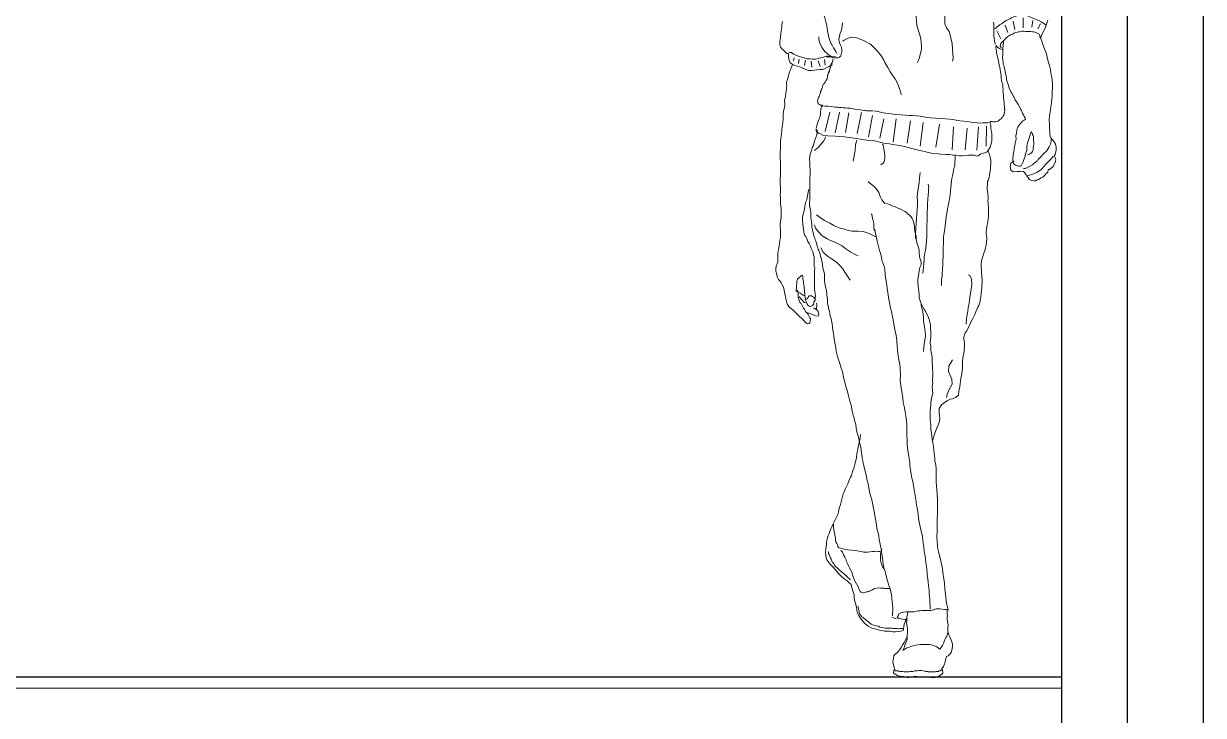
# Model space of a CAD drawing. Header units: centimetres. Extents: x 77721 to 213373, y -51694 to -17847.
# Drawn here: x 110781.8 to 110999.1, y -18860.1 to -18732.7 of the extents above; entities that cross this region are included whole.
import ezdxf

# ---------------------------------------------------------------- set-up
doc = ezdxf.new("R2010")
doc.units = ezdxf.units.CM
doc.header["$LTSCALE"] = 5
doc.header["$MEASUREMENT"] = 0
doc.layers.add('A-FURN', color=25, linetype='Continuous', lineweight=15, true_color=0xa46651)
doc.layers.add('KOTI', color=4, linetype='Continuous')

# ---------------------------------------------------------------- blocks, each defined once
blk = doc.blocks.new('PEOPLE11')
at = {"linetype": 'Continuous'}
for points in [[(0.1298, 0.6916), (0.1285, 0.6874), (0.1275, 0.6844), (0.126, 0.6812), (0.1236, 0.6767), (0.1231, 0.6751), (0.1217, 0.6722)], [(-0.1002, 0.6367), (-0.0995, 0.6402), (-0.0983, 0.6434), (-0.0976, 0.6467), (-0.098, 0.6448), (-0.1006, 0.6426), (-0.1018, 0.6423), (-0.1045, 0.6408), (-0.1069, 0.6399), (-0.1097, 0.6396), (-0.113, 0.6394), (-0.1163, 0.639), (-0.1188, 0.6387), (-0.1218, 0.6387), (-0.1247, 0.6399), (-0.1287, 0.6414), (-0.1314, 0.6424), (-0.1339, 0.6432), (-0.1362, 0.6439), (-0.139, 0.6452), (-0.1411, 0.6467), (-0.142, 0.6486), (-0.1425, 0.6507), (-0.143, 0.6543), (-0.143, 0.6562), (-0.1446, 0.6566), (-0.1468, 0.6586), (-0.1486, 0.6605), (-0.1497, 0.6611), (-0.1514, 0.6631), (-0.1519, 0.6659), (-0.1519, 0.669), (-0.1514, 0.6737), (-0.1509, 0.6779), (-0.1504, 0.682), (-0.15, 0.6842), (-0.1498, 0.6867), (-0.1492, 0.6901)], [(0.0746, 0.6662), (0.0746, 0.6666), (0.0739, 0.6694), (0.0737, 0.6707), (0.0735, 0.6726), (0.0732, 0.6751), (0.0731, 0.6766), (0.0731, 0.6783), (0.073, 0.6813), (0.0732, 0.6838), (0.0731, 0.6871), (0.0728, 0.6895)], [(-0.092, 0.6564), (-0.0932, 0.6588), (-0.0941, 0.6605), (-0.0955, 0.6626), (-0.0971, 0.6652), (-0.098, 0.6669), (-0.0995, 0.6702), (-0.1004, 0.6734), (-0.1013, 0.6768), (-0.1019, 0.6805), (-0.1026, 0.6859), (-0.1038, 0.69), (-0.1047, 0.6939), (-0.1064, 0.6994), (-0.1078, 0.7034), (-0.109, 0.7071), (-0.1097, 0.7105), (-0.1104, 0.7134), (-0.111, 0.7175), (-0.1121, 0.7238), (-0.1131, 0.7276), (-0.1144, 0.7354)], [(-0.008, 0.7149), (-0.0084, 0.7108), (-0.0086, 0.7053), (-0.0086, 0.701), (-0.0085, 0.6947), (-0.0084, 0.6904), (-0.0079, 0.6863), (-0.0066, 0.6816), (-0.0047, 0.6762), (-0.0038, 0.6715), (-0.0031, 0.6648), (-0.0029, 0.6612), (-0.005, 0.6525), (-0.006, 0.6496), (-0.0076, 0.6467)], [(0.025, 0.7167), (0.0242, 0.7125), (0.0232, 0.7076), (0.0223, 0.7026), (0.0217, 0.6941), (0.0215, 0.6878), (0.0232, 0.6834), (0.0263, 0.6796), (0.0276, 0.6745), (0.0292, 0.6672), (0.0298, 0.661), (0.0302, 0.6515), (0.0297, 0.6485)], [(-0.1029, 0.6527), (-0.102, 0.653), (-0.0995, 0.653), (-0.098, 0.6527), (-0.0962, 0.6523), (-0.0946, 0.6521), (-0.0931, 0.652), (-0.0917, 0.652), (-0.0908, 0.652), (-0.0893, 0.6527), (-0.0878, 0.6542), (-0.0876, 0.6554), (-0.0869, 0.6584), (-0.0869, 0.6608), (-0.0872, 0.6633), (-0.0883, 0.6655), (-0.0894, 0.6678), (-0.0897, 0.6697), (-0.0898, 0.6718), (-0.0894, 0.6747), (-0.0888, 0.6765), (-0.0884, 0.6781), (-0.0876, 0.6803), (-0.0869, 0.6824), (-0.0863, 0.6856), (-0.086, 0.6888)], [(0.1229, 0.6899), (0.1204, 0.6913), (0.1178, 0.6922), (0.116, 0.693), (0.1136, 0.694), (0.1107, 0.695), (0.1087, 0.6961), (0.106, 0.6965), (0.1039, 0.6964), (0.1012, 0.6964), (0.0975, 0.6962), (0.0949, 0.6955), (0.0918, 0.6939), (0.0899, 0.6931), (0.0886, 0.6923), (0.0861, 0.6911), (0.0838, 0.6894), (0.0812, 0.6878), (0.079, 0.6866), (0.0756, 0.6835), (0.0743, 0.6826)], [(0.0849, 0.6864), (0.0878, 0.6786)], [(0.0933, 0.6906), (0.0952, 0.6818)], [(0.1041, 0.6939), (0.1041, 0.6835)], [(0.1142, 0.6913), (0.1132, 0.6842)], [(0.1221, 0.6876), (0.1195, 0.6825)], [(0.1278, 0.6866), (0.1229, 0.6899)], [(-0.0933, 0.6534), (-0.0984, 0.6538), (-0.1017, 0.6559), (-0.1048, 0.6587), (-0.1075, 0.6626), (-0.1092, 0.6656), (-0.1106, 0.67), (-0.1109, 0.6725), (-0.1109, 0.6742)], [(-0.0242, 0.6132), (-0.0247, 0.6152), (-0.0252, 0.6167), (-0.0258, 0.6186), (-0.0264, 0.6205), (-0.0272, 0.6227), (-0.0286, 0.6262), (-0.0307, 0.6298), (-0.0337, 0.6341), (-0.0359, 0.6374), (-0.0384, 0.6419), (-0.0414, 0.6472), (-0.0426, 0.6495), (-0.0451, 0.6537), (-0.0495, 0.6593), (-0.0568, 0.6664), (-0.0632, 0.67), (-0.0711, 0.6729), (-0.0767, 0.6736), (-0.0802, 0.6728), (-0.0842, 0.6707), (-0.0858, 0.6696)], [(0.0762, 0.6804), (0.0804, 0.6719)], [(0.1216, 0.6735), (0.1217, 0.6744), (0.1216, 0.6749), (0.1214, 0.6757), (0.121, 0.676), (0.1203, 0.6772), (0.1192, 0.6778), (0.1181, 0.6782), (0.1167, 0.6789), (0.115, 0.6793), (0.1137, 0.6794), (0.1119, 0.6796), (0.1102, 0.6796), (0.1083, 0.6797), (0.1066, 0.6798), (0.1051, 0.6799), (0.1026, 0.6799), (0.1003, 0.6794), (0.0992, 0.6792), (0.098, 0.6791), (0.096, 0.6786), (0.0945, 0.6779), (0.0927, 0.677), (0.0908, 0.6762), (0.089, 0.6751), (0.0877, 0.6743), (0.0858, 0.6726), (0.0847, 0.6713), (0.0829, 0.6697), (0.0816, 0.6682), (0.0806, 0.667), (0.08, 0.6659), (0.0798, 0.6642), (0.0805, 0.6632), (0.0813, 0.6629)], [(0.0944, 0.5432), (0.0935, 0.5427), (0.0922, 0.5418), (0.0911, 0.5411), (0.0903, 0.5378), (0.091, 0.5338), (0.0933, 0.532), (0.0976, 0.5324), (0.1008, 0.5325), (0.1035, 0.5327), (0.1046, 0.5323), (0.1055, 0.5313), (0.1062, 0.5303), (0.1072, 0.529), (0.108, 0.5277), (0.1089, 0.5264), (0.1102, 0.5245), (0.1112, 0.5237), (0.113, 0.5229), (0.1155, 0.5227), (0.1168, 0.5228), (0.1188, 0.5237), (0.1201, 0.5242), (0.1228, 0.5258), (0.1248, 0.5266), (0.1268, 0.5286), (0.1279, 0.5299), (0.1299, 0.5319), (0.1302, 0.5345), (0.1318, 0.5346), (0.133, 0.5357), (0.1354, 0.5378), (0.1364, 0.5394), (0.138, 0.5426), (0.1381, 0.5435), (0.1382, 0.5446), (0.1379, 0.5461), (0.1374, 0.5474), (0.1368, 0.5484), (0.1371, 0.5492), (0.1377, 0.5505), (0.1388, 0.555), (0.1388, 0.5582), (0.1379, 0.5614), (0.136, 0.5647), (0.1337, 0.5669), (0.1323, 0.5694), (0.132, 0.5716), (0.132, 0.5749), (0.1317, 0.5784), (0.1317, 0.5823), (0.1314, 0.5866), (0.1317, 0.5913), (0.1326, 0.5969), (0.1331, 0.6004), (0.1337, 0.6046), (0.1343, 0.6091), (0.1344, 0.6115), (0.1345, 0.6166), (0.1348, 0.6204), (0.1348, 0.6247), (0.1345, 0.6287), (0.1337, 0.6332), (0.1332, 0.636), (0.1327, 0.6399), (0.1317, 0.644), (0.1304, 0.6481), (0.1293, 0.6527), (0.1285, 0.6561), (0.1263, 0.6613), (0.1248, 0.6661), (0.1237, 0.6694), (0.1229, 0.6712), (0.1221, 0.674)], [(0.0824, 0.6607), (0.0819, 0.6609), (0.0808, 0.6612), (0.0789, 0.6617), (0.0767, 0.6637), (0.0756, 0.6649), (0.0754, 0.6637), (0.0754, 0.6618), (0.0755, 0.6612), (0.0759, 0.6591), (0.0761, 0.6577), (0.0764, 0.6559), (0.0766, 0.6543), (0.077, 0.6531), (0.0775, 0.6512), (0.078, 0.6491), (0.0782, 0.6482), (0.0784, 0.6466), (0.0788, 0.6443), (0.0793, 0.6421), (0.0798, 0.6395), (0.0802, 0.6373), (0.0805, 0.6354), (0.0808, 0.6338), (0.0809, 0.6311), (0.0813, 0.6281), (0.0817, 0.6265), (0.0822, 0.6251), (0.0826, 0.6234), (0.0827, 0.621), (0.0828, 0.619), (0.0829, 0.6182), (0.0827, 0.6176), (0.0831, 0.6147), (0.0833, 0.6132), (0.0833, 0.6115), (0.0834, 0.6098), (0.0834, 0.6093), (0.0835, 0.6085), (0.0837, 0.607), (0.0839, 0.6053), (0.084, 0.6027), (0.084, 0.6021), (0.084, 0.6019), (0.0842, 0.6011), (0.0843, 0.6006), (0.0844, 0.5999), (0.0844, 0.5995), (0.0845, 0.5988), (0.0845, 0.5982), (0.0847, 0.5976), (0.0847, 0.5966), (0.0847, 0.5962), (0.0845, 0.5955), (0.0842, 0.5946), (0.0835, 0.592), (0.0835, 0.5918), (0.083, 0.5909), (0.0826, 0.5902), (0.0822, 0.5892), (0.0819, 0.5891), (0.0812, 0.5884), (0.0808, 0.588), (0.0803, 0.5876), (0.0789, 0.5864), (0.0777, 0.5855), (0.0764, 0.5849), (0.075, 0.5848), (0.0734, 0.5847), (0.0721, 0.5847), (0.0713, 0.5849), (0.0701, 0.585), (0.0692, 0.585)], [(0.0834, 0.6698), (0.0833, 0.6674), (0.0831, 0.6661), (0.0829, 0.6643), (0.0827, 0.663), (0.0827, 0.6611), (0.0827, 0.6586), (0.0825, 0.6566), (0.0825, 0.6548), (0.0824, 0.6528), (0.0825, 0.6494), (0.0828, 0.6476), (0.0831, 0.6454), (0.0835, 0.644), (0.084, 0.6422), (0.0848, 0.6396), (0.085, 0.6377), (0.0852, 0.637), (0.0861, 0.6331), (0.0863, 0.6317), (0.0865, 0.6289), (0.0871, 0.6266), (0.0874, 0.6261), (0.0881, 0.6239), (0.0886, 0.6225), (0.0896, 0.6194), (0.0899, 0.6188), (0.091, 0.6162), (0.0919, 0.6148), (0.0927, 0.6135), (0.0931, 0.6131), (0.0939, 0.6114), (0.0944, 0.6103), (0.0952, 0.609), (0.0957, 0.6079), (0.0971, 0.6058), (0.0977, 0.6047), (0.0984, 0.6036), (0.0992, 0.6025), (0.1003, 0.6006), (0.1005, 0.6002), (0.1013, 0.5984), (0.1017, 0.5977), (0.1022, 0.5968), (0.1027, 0.5956), (0.1029, 0.595), (0.1038, 0.593), (0.1044, 0.5921), (0.1052, 0.5904), (0.1056, 0.5894), (0.106, 0.5888), (0.1062, 0.5881), (0.1064, 0.5874), (0.1064, 0.587), (0.1055, 0.5867), (0.1051, 0.5865), (0.1037, 0.5856), (0.1018, 0.5835), (0.1008, 0.5826), (0.0995, 0.5807), (0.0985, 0.5791), (0.0978, 0.5777), (0.0973, 0.5758), (0.0969, 0.5733), (0.0965, 0.5711), (0.0963, 0.5707), (0.0963, 0.5694), (0.0966, 0.5664), (0.0959, 0.5638), (0.0957, 0.5629), (0.0955, 0.5613), (0.0949, 0.5584), (0.0946, 0.5558), (0.0943, 0.5535), (0.0939, 0.5518), (0.0934, 0.5493), (0.0931, 0.5468), (0.0931, 0.5436), (0.0932, 0.5429), (0.0939, 0.5409), (0.0948, 0.5398), (0.0958, 0.5391), (0.0968, 0.5388), (0.0979, 0.5383), (0.099, 0.5382), (0.0998, 0.5381), (0.1005, 0.5381), (0.101, 0.5382), (0.1016, 0.5383), (0.1018, 0.5385), (0.1024, 0.5393), (0.1031, 0.5406), (0.1033, 0.5413), (0.1038, 0.5419), (0.1042, 0.5433), (0.1044, 0.5441), (0.1044, 0.5441), (0.1051, 0.5459), (0.1057, 0.5477), (0.1062, 0.5493), (0.1068, 0.5515), (0.1069, 0.552), (0.1077, 0.5546), (0.1077, 0.5565), (0.1078, 0.5584), (0.1083, 0.5604), (0.1085, 0.5624), (0.1089, 0.5638), (0.1095, 0.5653), (0.1104, 0.5676), (0.1111, 0.57), (0.1116, 0.5723), (0.1124, 0.5743), (0.1126, 0.5743), (0.1133, 0.5729), (0.1136, 0.572), (0.1144, 0.5703), (0.1147, 0.5688), (0.1149, 0.5665), (0.1149, 0.5654), (0.1151, 0.5631), (0.1153, 0.5613), (0.1148, 0.5586), (0.1147, 0.5583), (0.1146, 0.5575), (0.1146, 0.5549), (0.1139, 0.5534), (0.113, 0.5523), (0.1116, 0.5513), (0.1106, 0.5507), (0.1086, 0.5499)], [(-0.0965, 0.6524), (-0.0994, 0.6533), (-0.1011, 0.6536), (-0.1028, 0.6536), (-0.105, 0.6531), (-0.1071, 0.6523), (-0.1106, 0.6516), (-0.1126, 0.651), (-0.1147, 0.6507), (-0.1178, 0.6507), (-0.1203, 0.6508), (-0.1232, 0.6511), (-0.1264, 0.6519), (-0.1294, 0.6527), (-0.1324, 0.6538), (-0.1346, 0.6546), (-0.1376, 0.656), (-0.1397, 0.6575), (-0.1415, 0.6577), (-0.1427, 0.6578)], [(-0.1369, 0.652), (-0.1377, 0.649)], [(-0.1316, 0.6506), (-0.1323, 0.6461)], [(-0.1249, 0.6497), (-0.126, 0.6441)], [(-0.119, 0.6485), (-0.1182, 0.6423)], [(-0.1116, 0.6489), (-0.1095, 0.6428)], [(-0.1052, 0.6503), (-0.1044, 0.6443)], [(-0.0958, 0.6508), (-0.0962, 0.65), (-0.0964, 0.6492), (-0.0967, 0.6482), (-0.097, 0.6467), (-0.0973, 0.6458), (-0.0973, 0.6441)], [(-0.1388, 0.645), (-0.1392, 0.6439), (-0.14, 0.6414), (-0.1405, 0.6402), (-0.1412, 0.6387), (-0.1418, 0.637), (-0.1424, 0.6347), (-0.1428, 0.6329), (-0.1433, 0.6316), (-0.1436, 0.6305), (-0.1443, 0.6282), (-0.1449, 0.6266), (-0.145, 0.6257), (-0.1448, 0.6222), (-0.145, 0.6215), (-0.1451, 0.6193), (-0.1452, 0.6178), (-0.1455, 0.6163), (-0.1456, 0.6148), (-0.1462, 0.6106), (-0.1467, 0.6091), (-0.1471, 0.6069), (-0.1469, 0.6044), (-0.1468, 0.6035), (-0.1468, 0.6018), (-0.147, 0.5999), (-0.1479, 0.5973), (-0.1482, 0.5955), (-0.1484, 0.5929), (-0.1485, 0.5913), (-0.1487, 0.588), (-0.1487, 0.5873), (-0.1488, 0.5855), (-0.1489, 0.5841), (-0.1491, 0.5813), (-0.1498, 0.577), (-0.1498, 0.5758), (-0.1503, 0.5719), (-0.1507, 0.5695), (-0.1511, 0.5669), (-0.1511, 0.5668), (-0.1513, 0.5644), (-0.1514, 0.5619), (-0.1515, 0.5593), (-0.1515, 0.5581), (-0.1515, 0.556), (-0.1518, 0.5533), (-0.1518, 0.5501), (-0.1516, 0.5468), (-0.1516, 0.5458), (-0.1514, 0.5431), (-0.1513, 0.5406), (-0.1514, 0.5391), (-0.1513, 0.5354), (-0.1512, 0.5342), (-0.1512, 0.5305), (-0.1514, 0.5273), (-0.1516, 0.5261), (-0.1518, 0.5232), (-0.1518, 0.5214), (-0.1518, 0.5214), (-0.1516, 0.5195), (-0.1514, 0.5163), (-0.1514, 0.5139), (-0.1513, 0.5122), (-0.1514, 0.5103), (-0.1516, 0.5082), (-0.1516, 0.5076), (-0.1515, 0.5053), (-0.1515, 0.5031), (-0.1515, 0.5018), (-0.1514, 0.4998), (-0.1513, 0.4986), (-0.1515, 0.4985), (-0.1505, 0.4931), (-0.1507, 0.491), (-0.1508, 0.4881), (-0.1508, 0.4871), (-0.1508, 0.485), (-0.151, 0.4815), (-0.1513, 0.48), (-0.1518, 0.4768), (-0.1517, 0.4741), (-0.1514, 0.4712), (-0.1513, 0.4673), (-0.1515, 0.4632), (-0.1519, 0.4603), (-0.1523, 0.4567), (-0.153, 0.4521), (-0.1534, 0.45), (-0.154, 0.4473), (-0.154, 0.4445), (-0.1542, 0.4413), (-0.1542, 0.4384), (-0.1543, 0.4371), (-0.1559, 0.433), (-0.1562, 0.4305), (-0.1562, 0.4278), (-0.1553, 0.4243), (-0.155, 0.4219), (-0.1533, 0.4189), (-0.152, 0.4174), (-0.1506, 0.4154), (-0.1495, 0.4133), (-0.1483, 0.4107), (-0.1474, 0.4078), (-0.147, 0.4055), (-0.1464, 0.4024), (-0.1461, 0.4002), (-0.1458, 0.399), (-0.1449, 0.3957), (-0.1446, 0.3943), (-0.1438, 0.3927), (-0.1429, 0.3908), (-0.1416, 0.3895), (-0.1402, 0.3885), (-0.1381, 0.3868), (-0.1368, 0.3857), (-0.1354, 0.3843), (-0.1345, 0.3831), (-0.1334, 0.3822), (-0.1323, 0.3812), (-0.1309, 0.3798), (-0.1292, 0.3782), (-0.1279, 0.3768), (-0.1269, 0.3757), (-0.1255, 0.3742), (-0.1241, 0.3731), (-0.1228, 0.3722), (-0.1212, 0.3727), (-0.1205, 0.3735), (-0.1199, 0.3776), (-0.1204, 0.3788), (-0.1212, 0.3801), (-0.1221, 0.382), (-0.1232, 0.3838), (-0.124, 0.3843), (-0.1211, 0.3834), (-0.1194, 0.3828), (-0.1179, 0.3822), (-0.116, 0.3816), (-0.114, 0.3806), (-0.1116, 0.3804), (-0.1111, 0.3823), (-0.1117, 0.3852), (-0.1123, 0.3862), (-0.1139, 0.3873), (-0.115, 0.3883), (-0.1166, 0.3889), (-0.1156, 0.3889), (-0.1143, 0.3882), (-0.1135, 0.3881), (-0.113, 0.3919), (-0.1136, 0.3939)], [(-0.1007, 0.6371), (-0.1015, 0.6339), (-0.1018, 0.6336), (-0.102, 0.6326), (-0.102, 0.6321), (-0.102, 0.6314), (-0.1021, 0.6308), (-0.1024, 0.6301), (-0.1025, 0.6297), (-0.1029, 0.6288), (-0.1036, 0.6278), (-0.104, 0.6271), (-0.1044, 0.6264), (-0.1049, 0.6258), (-0.1053, 0.6251), (-0.1056, 0.6247), (-0.1059, 0.6244), (-0.1063, 0.6239), (-0.1067, 0.6234), (-0.1069, 0.6228), (-0.1072, 0.6221), (-0.1073, 0.6213), (-0.1075, 0.6206), (-0.108, 0.6195), (-0.1084, 0.6184), (-0.1087, 0.6173), (-0.1091, 0.6162), (-0.1094, 0.6152), (-0.1099, 0.6136), (-0.1102, 0.6126), (-0.1107, 0.6115), (-0.1117, 0.6096), (-0.1121, 0.6083), (-0.1123, 0.6065), (-0.1122, 0.6053), (-0.112, 0.6045), (-0.1117, 0.6038), (-0.1115, 0.6037), (-0.1104, 0.6028), (-0.1092, 0.6023), (-0.1087, 0.6023), (-0.1076, 0.6022), (-0.1072, 0.6023), (-0.1076, 0.6013), (-0.1081, 0.6005), (-0.1086, 0.5991), (-0.1089, 0.5979), (-0.109, 0.597), (-0.1092, 0.5958), (-0.1093, 0.5947), (-0.1093, 0.5932), (-0.1094, 0.5923), (-0.1097, 0.5906), (-0.1098, 0.5899), (-0.1103, 0.5886), (-0.1109, 0.587), (-0.1116, 0.5854), (-0.1119, 0.5845), (-0.1126, 0.5823), (-0.1129, 0.5814), (-0.1132, 0.5805), (-0.1135, 0.5793), (-0.1138, 0.5781)], [(-0.1, 0.6383), (-0.1007, 0.6371)], [(-0.0541, 0.5964), (-0.0547, 0.5963), (-0.0554, 0.5964), (-0.0565, 0.5963), (-0.0579, 0.5963), (-0.0594, 0.5963), (-0.0609, 0.5964), (-0.0626, 0.5965), (-0.0638, 0.5967), (-0.0655, 0.5971), (-0.0675, 0.5974), (-0.0699, 0.5978), (-0.073, 0.5982), (-0.0746, 0.5985), (-0.0781, 0.599), (-0.0792, 0.5991), (-0.0808, 0.5992), (-0.083, 0.5993), (-0.0854, 0.5996), (-0.0871, 0.5997), (-0.0899, 0.5998), (-0.0915, 0.6), (-0.0938, 0.6003), (-0.0958, 0.6006), (-0.0974, 0.6008), (-0.1014, 0.6011), (-0.1043, 0.6013), (-0.107, 0.6017), (-0.1078, 0.6018)], [(0.0681, 0.5843), (0.0664, 0.5838), (0.0648, 0.5836), (0.0631, 0.5836), (0.0614, 0.5837), (0.0587, 0.5833), (0.0555, 0.5835), (0.0531, 0.584), (0.0493, 0.5844), (0.0451, 0.585), (0.0416, 0.5854), (0.0374, 0.5857), (0.0319, 0.5868), (0.0269, 0.5876), (0.0221, 0.5879), (0.0172, 0.5882), (0.0117, 0.5886), (0.0063, 0.5889), (0.0014, 0.5897), (-0.0045, 0.5905), (-0.0078, 0.5909), (-0.0126, 0.5913), (-0.0161, 0.5914), (-0.0244, 0.5919), (-0.0305, 0.5923), (-0.0354, 0.5931), (-0.0433, 0.5942), (-0.0488, 0.5955), (-0.0533, 0.5964)], [(0.0692, 0.5842), (0.0693, 0.5834), (0.0696, 0.582), (0.0698, 0.5801), (0.0701, 0.5773), (0.0707, 0.5747), (0.071, 0.5724), (0.0711, 0.5709), (0.0711, 0.5673), (0.0709, 0.5646), (0.0702, 0.5617), (0.0691, 0.558), (0.0683, 0.5565), (0.066, 0.5533), (0.0638, 0.5522), (0.0618, 0.5519), (0.0595, 0.5509), (0.0568, 0.549), (0.0548, 0.5487), (0.0525, 0.5496), (0.0501, 0.5498), (0.0479, 0.5496), (0.046, 0.5496), (0.0439, 0.5493), (0.0403, 0.549), (0.0368, 0.5489), (0.0334, 0.5495), (0.03, 0.5497), (0.0267, 0.5502), (0.0227, 0.5503), (0.0174, 0.5507), (0.0146, 0.5511), (0.0071, 0.5518), (0.0029, 0.5527), (-0.0031, 0.5541), (-0.0075, 0.5552), (-0.013, 0.5568), (-0.0208, 0.5589), (-0.0262, 0.5598), (-0.0334, 0.5609), (-0.0367, 0.5616), (-0.0412, 0.5621), (-0.0456, 0.563), (-0.0507, 0.5643), (-0.0549, 0.565), (-0.0606, 0.5655), (-0.067, 0.5665), (-0.0716, 0.5673), (-0.0788, 0.5684), (-0.0839, 0.5688), (-0.0888, 0.5694), (-0.0933, 0.5698), (-0.1017, 0.5699), (-0.106, 0.5703), (-0.1105, 0.5727), (-0.1127, 0.5729), (-0.1128, 0.5729), (-0.113, 0.5734), (-0.1136, 0.5743), (-0.1138, 0.5761), (-0.1138, 0.5774)], [(-0.0994, 0.595), (-0.1042, 0.5745)], [(-0.0894, 0.595), (-0.0937, 0.5732)], [(-0.0794, 0.5942), (-0.083, 0.5735)], [(-0.0661, 0.5945), (-0.0705, 0.5724)], [(-0.0547, 0.5912), (-0.0588, 0.569)], [(-0.0426, 0.5878), (-0.0468, 0.5674)], [(-0.0297, 0.5878), (-0.0329, 0.5633)], [(-0.0145, 0.5859), (-0.0181, 0.5622)], [(-0.0012, 0.5839), (-0.0045, 0.5591)], [(-0.1131, 0.5765), (-0.1128, 0.5751), (-0.1122, 0.5736), (-0.1126, 0.5729), (-0.1132, 0.5712), (-0.1141, 0.5683), (-0.1151, 0.5654), (-0.1156, 0.5641), (-0.1164, 0.5615), (-0.1171, 0.5593), (-0.118, 0.5575), (-0.1185, 0.5558), (-0.1194, 0.5525), (-0.1201, 0.5507), (-0.1204, 0.5491), (-0.1206, 0.5475), (-0.1207, 0.5457), (-0.1207, 0.545), (-0.1206, 0.5422), (-0.1204, 0.5404), (-0.1204, 0.5381), (-0.1203, 0.5366), (-0.1202, 0.5349), (-0.1202, 0.533), (-0.1201, 0.5309), (-0.1201, 0.5288), (-0.1203, 0.5265), (-0.1206, 0.5244), (-0.1206, 0.5226), (-0.1206, 0.5207), (-0.1206, 0.5195), (-0.1206, 0.518), (-0.1205, 0.5161), (-0.1205, 0.5135), (-0.1206, 0.5113), (-0.1206, 0.5108), (-0.1205, 0.5103), (-0.1205, 0.5066), (-0.1206, 0.5035), (-0.1208, 0.4993), (-0.1207, 0.4965), (-0.1204, 0.4955), (-0.1197, 0.4918), (-0.1195, 0.4892), (-0.1194, 0.4874), (-0.1195, 0.4854), (-0.1195, 0.4832), (-0.1192, 0.4823), (-0.1187, 0.4794), (-0.1184, 0.4774), (-0.1182, 0.4737), (-0.118, 0.4724), (-0.1173, 0.4698), (-0.1168, 0.4679), (-0.1163, 0.4647), (-0.1153, 0.4622), (-0.1148, 0.4608), (-0.1142, 0.4591), (-0.1136, 0.4572), (-0.1127, 0.4541), (-0.1122, 0.4527), (-0.1116, 0.4506), (-0.111, 0.4494), (-0.11, 0.4465), (-0.1095, 0.4447), (-0.1088, 0.4425), (-0.1087, 0.4422), (-0.1081, 0.4397), (-0.1078, 0.4382), (-0.1074, 0.4371), (-0.1072, 0.4339), (-0.1068, 0.4315), (-0.1065, 0.4301), (-0.1063, 0.4298), (-0.1058, 0.4277), (-0.1052, 0.4245), (-0.1051, 0.4206), (-0.1049, 0.4176), (-0.1046, 0.4154), (-0.1042, 0.413), (-0.1038, 0.4099), (-0.1031, 0.407), (-0.1027, 0.4043), (-0.1026, 0.4029), (-0.1023, 0.4006), (-0.1019, 0.3975), (-0.1018, 0.3945), (-0.1014, 0.3919), (-0.1009, 0.3898), (-0.1004, 0.3875), (-0.0999, 0.3853), (-0.0994, 0.3831), (-0.0993, 0.3828), (-0.099, 0.3809), (-0.098, 0.3776), (-0.0974, 0.3741), (-0.097, 0.3722), (-0.0966, 0.3688), (-0.0962, 0.3655), (-0.0957, 0.3623), (-0.0952, 0.3594), (-0.0947, 0.3562), (-0.0943, 0.3524), (-0.0935, 0.3493), (-0.0931, 0.3466), (-0.0927, 0.3436), (-0.0917, 0.3394), (-0.0913, 0.3382), (-0.0906, 0.3356), (-0.0896, 0.3327), (-0.0889, 0.3305), (-0.0877, 0.3266), (-0.0862, 0.3219), (-0.0855, 0.3182), (-0.0846, 0.3145), (-0.0834, 0.3095), (-0.0826, 0.3064), (-0.0809, 0.3012), (-0.0802, 0.2979), (-0.0788, 0.2924), (-0.0775, 0.2877), (-0.0767, 0.2849), (-0.0758, 0.2804), (-0.0748, 0.2764), (-0.0741, 0.2744), (-0.0733, 0.2709), (-0.0727, 0.2685), (-0.0722, 0.2663), (-0.0717, 0.2629), (-0.0712, 0.2601), (-0.0698, 0.2553), (-0.0689, 0.2519), (-0.0682, 0.2477), (-0.0678, 0.2463), (-0.0673, 0.244), (-0.0666, 0.2405), (-0.0664, 0.2389), (-0.0659, 0.2351), (-0.0655, 0.2309), (-0.0648, 0.2282), (-0.0644, 0.2263), (-0.0637, 0.2233), (-0.0628, 0.2199), (-0.0623, 0.2179), (-0.061, 0.2114), (-0.06, 0.2075), (-0.0592, 0.204), (-0.0584, 0.2), (-0.0578, 0.1961), (-0.0567, 0.1914), (-0.0556, 0.1887), (-0.0553, 0.1872), (-0.053, 0.1767), (-0.052, 0.1708), (-0.0507, 0.1632), (-0.05, 0.158), (-0.0497, 0.1557), (-0.0486, 0.1524), (-0.0479, 0.1489), (-0.0475, 0.1455), (-0.0465, 0.1406), (-0.0455, 0.1356), (-0.045, 0.1323), (-0.0444, 0.1282), (-0.0437, 0.123), (-0.0433, 0.1197), (-0.0431, 0.1185), (-0.0426, 0.1156), (-0.0417, 0.1128), (-0.041, 0.1102), (-0.0402, 0.1077), (-0.0393, 0.1043), (-0.0384, 0.1009), (-0.0377, 0.0983), (-0.0366, 0.0954), (-0.0357, 0.0925), (-0.0352, 0.0903), (-0.0346, 0.0879), (-0.0342, 0.0831), (-0.0339, 0.0802), (-0.0336, 0.0769), (-0.0333, 0.0737), (-0.0333, 0.0706), (-0.0334, 0.0683), (-0.0334, 0.0654)], [(0.0159, 0.5822), (0.0121, 0.5582)], [(0.0308, 0.5794), (0.0294, 0.5552)], [(0.045, 0.5781), (0.043, 0.5552)], [(0.0571, 0.5796), (0.0551, 0.555)], [(0.0654, 0.5801), (0.0651, 0.559)], [(-0.1039, 0.5691), (-0.1042, 0.5675), (-0.1062, 0.5644), (-0.1091, 0.5607), (-0.1116, 0.5579), (-0.1153, 0.555), (-0.1159, 0.5547)], [(-0.0709, 0.5653), (-0.072, 0.562), (-0.0723, 0.5603), (-0.0728, 0.5547), (-0.0731, 0.5529), (-0.0737, 0.5493), (-0.0741, 0.5467), (-0.0746, 0.5452), (-0.0748, 0.5434)], [(-0.0439, 0.5614), (-0.0432, 0.5606), (-0.0428, 0.5579), (-0.0426, 0.5565), (-0.0423, 0.5545), (-0.0419, 0.5515), (-0.0417, 0.5489), (-0.0417, 0.5464), (-0.0418, 0.5445), (-0.0422, 0.5427), (-0.0433, 0.5414), (-0.0459, 0.5395)], [(0.1334, 0.5683), (0.1333, 0.5675), (0.1333, 0.5664), (0.1333, 0.5648), (0.1331, 0.5627), (0.1326, 0.5613), (0.1315, 0.5584), (0.1304, 0.5568), (0.1291, 0.5548), (0.1284, 0.5538), (0.126, 0.5519), (0.1257, 0.5513), (0.1238, 0.5492), (0.1232, 0.5486), (0.1225, 0.548), (0.1199, 0.5452), (0.1189, 0.5437), (0.1183, 0.5434), (0.1168, 0.5422), (0.1157, 0.5412), (0.1137, 0.5395), (0.111, 0.538), (0.1079, 0.5365), (0.106, 0.5357), (0.1042, 0.5355)], [(0.0675, 0.5536), (0.0678, 0.552), (0.0685, 0.5504), (0.069, 0.5488), (0.0694, 0.5475), (0.0698, 0.5441), (0.0699, 0.5415), (0.0699, 0.5396), (0.0696, 0.5384), (0.0695, 0.5346), (0.0692, 0.5335), (0.069, 0.5311), (0.0686, 0.528), (0.0683, 0.5266), (0.0678, 0.5249), (0.0672, 0.5232), (0.0666, 0.5221), (0.0665, 0.5199), (0.0665, 0.5192), (0.0662, 0.5153), (0.0662, 0.5143), (0.0666, 0.5112), (0.0667, 0.5099), (0.0669, 0.5086), (0.0671, 0.5059), (0.0671, 0.5055), (0.067, 0.5034), (0.0669, 0.5021), (0.0669, 0.5017), (0.067, 0.4994), (0.067, 0.4994), (0.067, 0.4975), (0.0674, 0.4953), (0.0674, 0.4937), (0.0675, 0.4917), (0.0675, 0.4901), (0.0674, 0.4868), (0.0674, 0.4852), (0.0668, 0.4804), (0.0667, 0.479), (0.0665, 0.4782), (0.0661, 0.4759), (0.0655, 0.4726), (0.0655, 0.4723), (0.0655, 0.4714), (0.0651, 0.4686), (0.0651, 0.4685), (0.0651, 0.4668), (0.0653, 0.4654), (0.0656, 0.4628), (0.0655, 0.4583), (0.065, 0.4561), (0.0649, 0.4552), (0.0643, 0.4521), (0.0636, 0.4491), (0.0627, 0.4465), (0.0616, 0.4432), (0.06, 0.4389), (0.0597, 0.4354), (0.0598, 0.4331), (0.0602, 0.4272), (0.0606, 0.4219), (0.0607, 0.4192), (0.0607, 0.4147), (0.0606, 0.4129), (0.0606, 0.4118), (0.0606, 0.4091), (0.0603, 0.4081), (0.0599, 0.4042), (0.0595, 0.4008), (0.0589, 0.3966), (0.0583, 0.3947), (0.0572, 0.3917), (0.0563, 0.3899), (0.0543, 0.3848), (0.0532, 0.3822), (0.0523, 0.3809), (0.0508, 0.3773), (0.0492, 0.3746), (0.0477, 0.3713), (0.046, 0.3681), (0.0446, 0.3651), (0.043, 0.3628), (0.0413, 0.3574), (0.0418, 0.3552), (0.0423, 0.3517), (0.0423, 0.3484), (0.0417, 0.3407), (0.041, 0.3385), (0.0406, 0.3355), (0.0402, 0.3335), (0.0402, 0.3335), (0.0402, 0.3315), (0.0402, 0.329), (0.0403, 0.326), (0.0398, 0.323), (0.0391, 0.318), (0.0385, 0.315), (0.0381, 0.3113), (0.0378, 0.3098), (0.0372, 0.3056), (0.0364, 0.3018), (0.0358, 0.2974), (0.0355, 0.2968), (0.0329, 0.295), (0.0296, 0.2934), (0.0272, 0.2932), (0.0239, 0.2915), (0.0212, 0.2895), (0.0181, 0.287), (0.0155, 0.2834), (0.0155, 0.2816), (0.0155, 0.2783), (0.0158, 0.2767), (0.0161, 0.2754), (0.0164, 0.274), (0.0161, 0.2701), (0.0148, 0.2668), (0.0138, 0.2641), (0.0134, 0.2635), (0.0122, 0.26), (0.0115, 0.2584), (0.0101, 0.2542), (0.0088, 0.2501)], [(0.0323, 0.5486), (0.0323, 0.5459), (0.0321, 0.5424), (0.032, 0.5403), (0.032, 0.5385), (0.031, 0.5355), (0.0302, 0.5314), (0.0295, 0.5281), (0.0289, 0.5252), (0.0287, 0.5223), (0.0281, 0.5191), (0.0278, 0.5159), (0.0275, 0.5117), (0.0272, 0.5079), (0.0264, 0.5038), (0.0257, 0.4994), (0.0251, 0.4963), (0.0245, 0.4936), (0.024, 0.4897), (0.0234, 0.4875), (0.023, 0.4845), (0.0224, 0.4785), (0.022, 0.4753), (0.0215, 0.4727), (0.0207, 0.4679), (0.0203, 0.4637), (0.0201, 0.4598), (0.0199, 0.4494), (0.0199, 0.4464), (0.0198, 0.4432), (0.0195, 0.4391), (0.0194, 0.4349), (0.0191, 0.4295), (0.0188, 0.4254), (0.0187, 0.4223), (0.0182, 0.419), (0.0181, 0.4172), (0.0181, 0.4148), (0.0181, 0.4125)], [(0.1358, 0.5483), (0.1356, 0.5482), (0.1329, 0.5451), (0.1325, 0.5446), (0.1308, 0.5431), (0.1282, 0.5406), (0.1257, 0.5378), (0.1241, 0.5357), (0.1227, 0.5342), (0.1208, 0.5331), (0.1183, 0.5316), (0.1157, 0.5303), (0.1132, 0.5293), (0.1108, 0.5288), (0.1078, 0.5281)], [(-0.0407, 0.4993), (-0.0412, 0.4991), (-0.0419, 0.4993), (-0.0433, 0.5011), (-0.0446, 0.5028), (-0.0463, 0.5062), (-0.0479, 0.5103), (-0.0501, 0.5134), (-0.053, 0.5169), (-0.0572, 0.5201), (-0.0592, 0.522)], [(-0.0094, 0.4617), (-0.0092, 0.4651), (-0.0092, 0.4681), (-0.0088, 0.471), (-0.0088, 0.4731), (-0.0086, 0.478), (-0.0081, 0.4835), (-0.0078, 0.4878), (-0.0074, 0.4928), (-0.0073, 0.4967), (-0.0073, 0.5008), (-0.0074, 0.5063), (-0.007, 0.5121), (-0.0062, 0.5168), (-0.0056, 0.5205), (-0.0051, 0.5256), (-0.0043, 0.5314)], [(-0.1215, 0.5137), (-0.1222, 0.511), (-0.123, 0.5067), (-0.1234, 0.5049), (-0.1238, 0.5028), (-0.1248, 0.5006), (-0.1253, 0.4979), (-0.1257, 0.496), (-0.1261, 0.4934), (-0.1269, 0.4897), (-0.1274, 0.4877), (-0.1281, 0.485), (-0.1281, 0.4838), (-0.1281, 0.4806), (-0.1281, 0.4801), (-0.1279, 0.4776), (-0.1277, 0.4764), (-0.1276, 0.4752), (-0.1275, 0.4743), (-0.1268, 0.4689), (-0.1264, 0.4671), (-0.1257, 0.4652), (-0.1248, 0.4643), (-0.1232, 0.4609), (-0.1226, 0.459), (-0.1213, 0.4569), (-0.1198, 0.4539), (-0.119, 0.4516), (-0.1182, 0.45), (-0.1174, 0.448), (-0.1169, 0.4468), (-0.1165, 0.4446), (-0.116, 0.4427), (-0.1158, 0.4409), (-0.1158, 0.4382), (-0.1159, 0.4365), (-0.116, 0.4327), (-0.1151, 0.431), (-0.1154, 0.4281), (-0.1154, 0.4248), (-0.1156, 0.4227), (-0.1156, 0.4201), (-0.1156, 0.4177), (-0.1156, 0.4159), (-0.1156, 0.4131), (-0.1156, 0.4116), (-0.1154, 0.4083), (-0.1151, 0.4065), (-0.1147, 0.4037), (-0.1146, 0.4016), (-0.1148, 0.3997), (-0.115, 0.3973), (-0.1155, 0.3961), (-0.1162, 0.395), (-0.1166, 0.3928), (-0.1176, 0.3917), (-0.1197, 0.3907), (-0.121, 0.3909), (-0.1225, 0.3919), (-0.1231, 0.3928), (-0.1236, 0.3936), (-0.1241, 0.3952), (-0.1247, 0.3965), (-0.1249, 0.3978), (-0.1254, 0.4002), (-0.1257, 0.4025), (-0.1259, 0.4042), (-0.126, 0.4059), (-0.1262, 0.4083), (-0.1264, 0.4093), (-0.1264, 0.4111), (-0.1268, 0.4136), (-0.127, 0.4145), (-0.1272, 0.4155), (-0.1273, 0.4167), (-0.1275, 0.4176), (-0.1278, 0.4201), (-0.128, 0.4219), (-0.1283, 0.4233), (-0.1283, 0.4233), (-0.1285, 0.4233), (-0.1292, 0.4231), (-0.13, 0.4224), (-0.1307, 0.4219), (-0.1317, 0.4209), (-0.1333, 0.4194), (-0.1336, 0.4191), (-0.1341, 0.4176), (-0.1342, 0.4158), (-0.1342, 0.4142), (-0.1344, 0.4125), (-0.1344, 0.4115), (-0.1345, 0.4101), (-0.1348, 0.4088), (-0.1349, 0.4071), (-0.1342, 0.4063), (-0.1329, 0.4057), (-0.1324, 0.4054), (-0.1308, 0.4046), (-0.1296, 0.404), (-0.1286, 0.4033), (-0.1274, 0.4024), (-0.1265, 0.4019)], [(0.0041, 0.5193), (0.0047, 0.5156), (0.0045, 0.5139), (0.0043, 0.511), (0.0039, 0.5074), (0.0036, 0.5037), (0.0034, 0.4982), (0.0033, 0.4949), (0.003, 0.4895), (0.0029, 0.4861), (0.0029, 0.4799), (0.0027, 0.4764), (0.0026, 0.4716), (0.0026, 0.4667), (0.0026, 0.4642), (0.0023, 0.4597), (0.0018, 0.4552), (0.0011, 0.4499), (0.0006, 0.4468), (-0.0002, 0.4423), (-0.0003, 0.4395), (-0.0007, 0.4359), (-0.0009, 0.4315), (-0.0012, 0.4285), (-0.0015, 0.4257)], [(-0.0397, 0.4989), (-0.0358, 0.4975), (-0.033, 0.4961), (-0.0308, 0.4952), (-0.0274, 0.4938), (-0.0252, 0.4928), (-0.0229, 0.4917), (-0.0204, 0.4904), (-0.0185, 0.4892), (-0.017, 0.4877), (-0.0151, 0.4862), (-0.0139, 0.4847), (-0.0127, 0.4829), (-0.0119, 0.4808), (-0.0114, 0.4793), (-0.0107, 0.477), (-0.0105, 0.4745), (-0.0103, 0.4726), (-0.0099, 0.4699), (-0.0095, 0.468), (-0.0088, 0.4655), (-0.0087, 0.4638), (-0.0086, 0.4623), (-0.0083, 0.4595), (-0.0075, 0.4563), (-0.0063, 0.4528), (-0.0059, 0.4512), (-0.0054, 0.4489), (-0.0053, 0.4471), (-0.005, 0.4435), (-0.0047, 0.4415), (-0.0033, 0.438), (-0.0033, 0.4342), (-0.0049, 0.4314), (-0.0057, 0.4261), (-0.006, 0.4229), (-0.0067, 0.4196), (-0.0067, 0.4155), (-0.0066, 0.4128), (-0.0062, 0.4087), (-0.0059, 0.4068), (-0.0054, 0.4036), (-0.0054, 0.4023), (-0.0053, 0.3998), (-0.0048, 0.3975), (-0.0037, 0.3943), (-0.0026, 0.3922), (-0.0017, 0.3902), (0.0003, 0.3869), (0.0011, 0.3855), (0.0024, 0.3831), (0.0041, 0.3801), (0.0047, 0.3781), (0.0053, 0.3763), (0.0054, 0.3747), (0.0061, 0.3735), (0.0065, 0.3705), (0.0066, 0.3674), (0.0068, 0.3642), (0.0068, 0.3615), (0.0067, 0.3588), (0.0066, 0.3563), (0.0063, 0.3521), (0.0067, 0.3484), (0.0069, 0.3447), (0.0071, 0.3427), (0.0078, 0.3395), (0.0081, 0.337), (0.0083, 0.333), (0.0087, 0.3264), (0.0088, 0.3201), (0.0089, 0.3173), (0.0087, 0.3142), (0.0087, 0.3112), (0.0088, 0.3098), (0.0084, 0.3065), (0.0089, 0.2992), (0.0079, 0.2959), (0.0077, 0.2936), (0.0069, 0.2899), (0.0069, 0.2871), (0.0066, 0.2839), (0.0061, 0.2807), (0.006, 0.2787), (0.006, 0.2766), (0.0062, 0.2739), (0.0063, 0.2715), (0.0065, 0.2685), (0.0067, 0.2656), (0.0068, 0.2629), (0.007, 0.2612), (0.0074, 0.2578), (0.0079, 0.2542), (0.0083, 0.2508), (0.0088, 0.2476), (0.0097, 0.2435), (0.0101, 0.239), (0.0103, 0.2367), (0.0106, 0.2339), (0.011, 0.2302), (0.0112, 0.2281), (0.0121, 0.2236), (0.0124, 0.2203), (0.0125, 0.2178), (0.0125, 0.2117), (0.0123, 0.2083), (0.0123, 0.2062), (0.0134, 0.1935), (0.0139, 0.187), (0.0139, 0.1816), (0.0138, 0.1767), (0.0138, 0.1724), (0.0136, 0.167), (0.0136, 0.1626), (0.0134, 0.1572), (0.0134, 0.154), (0.0132, 0.1484), (0.0134, 0.1445), (0.014, 0.1381), (0.0144, 0.134), (0.0149, 0.1326), (0.0169, 0.1244), (0.0187, 0.1168), (0.0195, 0.1112), (0.0204, 0.1043), (0.0211, 0.0997), (0.0215, 0.0935), (0.0221, 0.0883), (0.0231, 0.0811), (0.0237, 0.0771), (0.0243, 0.0744), (0.0252, 0.0714), (0.0232, 0.0718), (0.0217, 0.072), (0.0186, 0.0723), (0.0162, 0.0726), (0.0126, 0.0725), (0.0097, 0.0716), (0.007, 0.071), (0.0044, 0.0708), (0.0023, 0.071), (-0.0005, 0.0709), (-0.0029, 0.0709), (-0.0049, 0.0707), (-0.0064, 0.0706), (-0.0082, 0.0703), (-0.0101, 0.0698), (-0.0112, 0.0694), (-0.0141, 0.0694), (-0.0169, 0.0694), (-0.0195, 0.0694), (-0.0219, 0.0691), (-0.0246, 0.0686), (-0.0267, 0.0675), (-0.0275, 0.0653), (-0.0285, 0.0636), (-0.027, 0.0626), (-0.0246, 0.0623), (-0.0226, 0.0619), (-0.02, 0.0616), (-0.0185, 0.0613), (-0.0185, 0.0609), (-0.0186, 0.0575), (-0.0179, 0.0541), (-0.0178, 0.0516), (-0.0178, 0.0483), (-0.0182, 0.0434), (-0.0196, 0.0403), (-0.0213, 0.0371), (-0.0227, 0.0352), (-0.0244, 0.0321), (-0.026, 0.0294), (-0.0272, 0.0283), (-0.0287, 0.0264), (-0.0303, 0.0254), (-0.0321, 0.0232), (-0.0331, 0.0168), (-0.0325, 0.0139), (-0.0315, 0.01), (-0.0312, 0.0092), (-0.0319, 0.0085), (-0.0328, 0.005), (-0.0323, 0.0049), (-0.0284, 0.0025), (-0.0272, 0.0022), (-0.0258, 0.002), (-0.0219, 0.0016), (-0.0205, 0.0011), (-0.0181, 0.0006), (-0.0164, 0.0005), (-0.0142, 0.0007), (-0.011, 0.0014), (-0.0079, 0.0015), (-0.0042, 0.0012), (-0.0016, 0.0011), (0.0013, 0.0014), (0.0041, 0.0012), (0.0067, 0.0006), (0.0099, 0.0002), (0.0129, 0.0007), (0.0141, 0.0011), (0.0161, 0.0023), (0.0175, 0.0032), (0.0181, 0.0037), (0.0194, 0.0049), (0.0194, 0.0056), (0.0192, 0.0081), (0.0183, 0.0092), (0.0183, 0.0095), (0.02, 0.012), (0.0209, 0.0137), (0.0218, 0.0167), (0.0224, 0.0189), (0.0232, 0.0227), (0.0249, 0.0234), (0.0268, 0.0249), (0.0281, 0.0268), (0.0289, 0.0292), (0.0298, 0.0331), (0.0296, 0.0356), (0.029, 0.038), (0.0267, 0.0433), (0.0258, 0.0454), (0.0251, 0.0476), (0.0246, 0.0495), (0.0246, 0.0513), (0.0246, 0.0535), (0.0249, 0.0556), (0.0242, 0.06), (0.0241, 0.0615), (0.024, 0.0635), (0.0242, 0.0654), (0.024, 0.0671), (0.0239, 0.0694), (0.024, 0.0717)], [(-0.1134, 0.4871), (-0.1107, 0.4847), (-0.1049, 0.4809), (-0.0996, 0.4781), (-0.0953, 0.4756), (-0.0898, 0.4731), (-0.084, 0.4717), (-0.08, 0.4705), (-0.0758, 0.4698), (-0.0696, 0.4699), (-0.0644, 0.4693), (-0.0579, 0.4673), (-0.0519, 0.4642), (-0.0502, 0.4637)], [(-0.0522, 0.4698), (-0.0529, 0.4711), (-0.0532, 0.4735), (-0.0533, 0.4777), (-0.0544, 0.4833), (-0.0554, 0.4874), (-0.056, 0.4881)], [(-0.1156, 0.4764), (-0.1145, 0.4729), (-0.1115, 0.4692), (-0.1077, 0.4653), (-0.1021, 0.4616), (-0.0986, 0.46), (-0.0942, 0.4581), (-0.0893, 0.4558), (-0.0865, 0.4542), (-0.0835, 0.4518), (-0.0806, 0.4497), (-0.0774, 0.4477), (-0.0735, 0.4457), (-0.0695, 0.4438)], [(0.006, 0.0722), (0.006, 0.0757), (0.0059, 0.0784), (0.0059, 0.0824), (0.0052, 0.0882), (0.0051, 0.0927), (0.0045, 0.0968), (0.0041, 0.1011), (0.0033, 0.1063), (0.0029, 0.1093), (0.0026, 0.115), (0.0016, 0.1213), (0.0012, 0.1247), (0.0008, 0.1279), (-0.0001, 0.1328), (-0.0006, 0.138), (-0.0015, 0.1443), (-0.002, 0.149), (-0.0032, 0.1544), (-0.0047, 0.1605), (-0.0062, 0.1677), (-0.0066, 0.1723), (-0.0073, 0.1767), (-0.0083, 0.1816), (-0.0087, 0.1853), (-0.0097, 0.1916), (-0.0108, 0.1978), (-0.0114, 0.2027), (-0.0122, 0.2067), (-0.0132, 0.2101), (-0.0139, 0.2143), (-0.0146, 0.2189), (-0.0152, 0.2229), (-0.0153, 0.2266), (-0.0159, 0.2307), (-0.0164, 0.2332), (-0.0171, 0.237), (-0.0176, 0.2419), (-0.0179, 0.2458), (-0.0181, 0.2506), (-0.0183, 0.2541), (-0.0184, 0.2582), (-0.0183, 0.2624), (-0.0183, 0.2627), (-0.0183, 0.2663), (-0.0186, 0.2706), (-0.0193, 0.2751), (-0.02, 0.2793), (-0.0208, 0.284), (-0.0222, 0.2897), (-0.0226, 0.2944), (-0.0235, 0.3013), (-0.0246, 0.3072), (-0.0254, 0.313), (-0.0252, 0.3184), (-0.0253, 0.326), (-0.0258, 0.33), (-0.0269, 0.3343), (-0.0274, 0.3386), (-0.0279, 0.3418), (-0.0285, 0.349), (-0.0291, 0.3549), (-0.0297, 0.3601), (-0.0306, 0.3645), (-0.0319, 0.3697), (-0.0328, 0.3765), (-0.0336, 0.3798), (-0.0346, 0.3852), (-0.0356, 0.3887), (-0.0367, 0.3946), (-0.0373, 0.398), (-0.0379, 0.4029), (-0.0392, 0.4098), (-0.0393, 0.4125), (-0.0401, 0.4172), (-0.0411, 0.4238), (-0.0417, 0.4303), (-0.0424, 0.4329), (-0.0437, 0.4365), (-0.0447, 0.4391), (-0.0452, 0.4419), (-0.0459, 0.4457), (-0.0472, 0.4496), (-0.0487, 0.4551), (-0.0495, 0.4593), (-0.0507, 0.4645), (-0.0518, 0.4689), (-0.0522, 0.472)], [(-0.109, 0.4524), (-0.1065, 0.4475), (-0.1019, 0.4435), (-0.0976, 0.4408), (-0.0928, 0.4376), (-0.0888, 0.4337), (-0.0858, 0.4301), (-0.0836, 0.4265), (-0.0814, 0.4234), (-0.0781, 0.4181)], [(0.044, 0.3721), (0.044, 0.3735), (0.0442, 0.3768), (0.0446, 0.3804), (0.0457, 0.3855), (0.046, 0.389), (0.047, 0.394), (0.048, 0.4003), (0.0488, 0.4064), (0.0501, 0.4139), (0.0497, 0.4194), (0.0479, 0.4231), (0.046, 0.4239)], [(-0.1334, 0.4078), (-0.1327, 0.4046), (-0.1326, 0.4026), (-0.1326, 0.4012), (-0.1327, 0.3997), (-0.1309, 0.395), (-0.1302, 0.3941), (-0.1296, 0.3937), (-0.1293, 0.3931), (-0.1277, 0.3902), (-0.127, 0.3888), (-0.1262, 0.3878), (-0.1254, 0.3863), (-0.1249, 0.3852), (-0.1241, 0.384), (-0.1241, 0.3838), (-0.1241, 0.3838)], [(-0.1251, 0.3947), (-0.1263, 0.3949), (-0.127, 0.3955), (-0.128, 0.3966), (-0.1284, 0.3976), (-0.1292, 0.398), (-0.1297, 0.3984), (-0.1304, 0.3994), (-0.131, 0.3999), (-0.1314, 0.4004), (-0.1318, 0.4009)], [(-0.1145, 0.3971), (-0.1147, 0.3979), (-0.1154, 0.3993), (-0.1161, 0.4004), (-0.1169, 0.4008), (-0.1177, 0.4012), (-0.1186, 0.4017), (-0.1193, 0.4019), (-0.1202, 0.4017), (-0.121, 0.4016), (-0.1215, 0.4014), (-0.1218, 0.4009), (-0.1221, 0.4004), (-0.1221, 0.4001), (-0.1227, 0.3997), (-0.1229, 0.3995), (-0.1231, 0.3992), (-0.1232, 0.3989), (-0.1237, 0.3983), (-0.1238, 0.3979)], [(-0.0035, 0.3936), (-0.0035, 0.3919), (-0.0029, 0.3903), (-0.0016, 0.3852), (-0.0011, 0.382), (-0.0009, 0.379), (-0.0008, 0.3758), (-0.0004, 0.3725), (0.0003, 0.3694), (0.0007, 0.3665), (0.0009, 0.3641), (0.0012, 0.3593), (0.0002, 0.3533), (-0.0006, 0.3482), (-0.0009, 0.3431)], [(0.0232, 0.295), (0.024, 0.2979), (0.0263, 0.3031), (0.0293, 0.3089), (0.0289, 0.314), (0.0255, 0.3221), (0.0258, 0.3277), (0.0295, 0.3345)], [(-0.0186, 0.0627), (-0.0198, 0.0597), (-0.0211, 0.0565), (-0.0217, 0.0541), (-0.0218, 0.0513), (-0.022, 0.0503), (-0.0234, 0.0496), (-0.0247, 0.0492), (-0.027, 0.0487), (-0.0305, 0.0485), (-0.033, 0.0484), (-0.0366, 0.0491), (-0.0385, 0.0492), (-0.0419, 0.0491), (-0.045, 0.0498), (-0.0484, 0.0506), (-0.0529, 0.0518), (-0.0554, 0.0524), (-0.0591, 0.0544), (-0.0624, 0.057), (-0.0651, 0.0602), (-0.0675, 0.0631), (-0.0693, 0.0661), (-0.0706, 0.0688), (-0.0709, 0.0719), (-0.0713, 0.0742), (-0.072, 0.0773), (-0.0731, 0.0805), (-0.0739, 0.084), (-0.0739, 0.0873), (-0.0749, 0.0905), (-0.0758, 0.0936), (-0.0769, 0.0982), (-0.0793, 0.1004), (-0.0813, 0.102), (-0.0845, 0.1043), (-0.088, 0.1073), (-0.0905, 0.1101), (-0.0932, 0.1132), (-0.0965, 0.117), (-0.0986, 0.1194), (-0.1025, 0.124), (-0.1036, 0.1281), (-0.1039, 0.1329), (-0.1036, 0.1359), (-0.1031, 0.1404), (-0.1028, 0.143), (-0.1022, 0.146), (-0.1014, 0.149), (-0.1003, 0.1517), (-0.0987, 0.156), (-0.0973, 0.1589), (-0.0959, 0.1622), (-0.0946, 0.1649), (-0.0926, 0.1684), (-0.0911, 0.1717), (-0.0904, 0.1745), (-0.0895, 0.1783), (-0.0883, 0.1823), (-0.0875, 0.1852), (-0.0864, 0.1893), (-0.0853, 0.1934), (-0.0845, 0.1957), (-0.0829, 0.1992), (-0.0806, 0.2042), (-0.079, 0.2081), (-0.0777, 0.211), (-0.0768, 0.213), (-0.0756, 0.217), (-0.0743, 0.2206), (-0.0731, 0.2249), (-0.0721, 0.2286), (-0.0715, 0.2319), (-0.071, 0.2361), (-0.0701, 0.2403), (-0.0695, 0.2435), (-0.0689, 0.2459), (-0.0683, 0.2491), (-0.0674, 0.2526), (-0.0672, 0.2558)], [(-0.0464, 0.1328), (-0.047, 0.1328), (-0.0481, 0.1331), (-0.0502, 0.1332), (-0.0523, 0.1328), (-0.0546, 0.1328), (-0.0574, 0.1326), (-0.0599, 0.1324), (-0.0636, 0.1324), (-0.0666, 0.133), (-0.0707, 0.1337), (-0.0739, 0.1341), (-0.0768, 0.1344), (-0.0806, 0.1348), (-0.0862, 0.1357), (-0.0883, 0.1363), (-0.0899, 0.1369), (-0.0911, 0.1381), (-0.0915, 0.1398), (-0.092, 0.1412), (-0.0931, 0.1431), (-0.0934, 0.1449), (-0.0936, 0.147), (-0.0942, 0.1505), (-0.0945, 0.1523), (-0.0952, 0.1562), (-0.0956, 0.1578), (-0.0955, 0.1595), (-0.0954, 0.1616)], [(-0.1011, 0.1325), (-0.101, 0.1325), (-0.101, 0.1311), (-0.1007, 0.1307), (-0.1002, 0.1297), (-0.0997, 0.1285), (-0.0996, 0.128), (-0.0995, 0.1277), (-0.0989, 0.1264), (-0.0982, 0.1252), (-0.0981, 0.1248), (-0.0974, 0.123), (-0.0968, 0.1218), (-0.0963, 0.1212), (-0.0953, 0.1199), (-0.0946, 0.1186), (-0.0934, 0.1173), (-0.0933, 0.1173), (-0.0918, 0.1156), (-0.0907, 0.1146), (-0.0894, 0.1134), (-0.0882, 0.1125), (-0.087, 0.1115), (-0.0858, 0.1106), (-0.0841, 0.109), (-0.0827, 0.1077), (-0.0816, 0.1068), (-0.0809, 0.1061), (-0.0789, 0.1042), (-0.0786, 0.1038), (-0.0777, 0.103)], [(-0.0877, 0.134), (-0.0874, 0.1335), (-0.0861, 0.1324), (-0.0859, 0.1316), (-0.0853, 0.1304), (-0.0846, 0.1289), (-0.0836, 0.1269), (-0.0831, 0.1256), (-0.0824, 0.1241), (-0.0821, 0.1231), (-0.0815, 0.1216), (-0.0809, 0.1202), (-0.0798, 0.118), (-0.0793, 0.1173), (-0.0779, 0.1143), (-0.0778, 0.114), (-0.0774, 0.1132), (-0.0765, 0.1119), (-0.0761, 0.1102), (-0.0758, 0.1092), (-0.0756, 0.1085), (-0.0748, 0.1067), (-0.0741, 0.1044), (-0.0733, 0.1027), (-0.0727, 0.1014), (-0.0714, 0.0991), (-0.0706, 0.0977), (-0.0704, 0.0974), (-0.0694, 0.0952), (-0.0688, 0.0937), (-0.0673, 0.0905), (-0.0669, 0.0902), (-0.0661, 0.0901), (-0.0645, 0.0896), (-0.064, 0.0896), (-0.0631, 0.0898), (-0.0619, 0.09), (-0.0607, 0.0904), (-0.0598, 0.0907), (-0.0585, 0.0909), (-0.058, 0.0912), (-0.0569, 0.0917), (-0.0557, 0.0923), (-0.0547, 0.0928), (-0.0531, 0.0937), (-0.0522, 0.0942), (-0.05, 0.0945), (-0.0478, 0.0947), (-0.0461, 0.0945), (-0.0446, 0.0944), (-0.0426, 0.0943), (-0.0414, 0.0942), (-0.0394, 0.0942), (-0.0385, 0.0941), (-0.0369, 0.0939), (-0.036, 0.0936)], [(-0.0447, 0.1349), (-0.0457, 0.1318), (-0.046, 0.1295), (-0.0462, 0.1272), (-0.0462, 0.1239), (-0.0457, 0.1223), (-0.0451, 0.1196), (-0.0439, 0.1169), (-0.0426, 0.1149), (-0.0414, 0.1128)], [(-0.0221, 0.0521), (-0.0227, 0.0518), (-0.0229, 0.0518), (-0.024, 0.0518), (-0.0251, 0.0518), (-0.0268, 0.0515), (-0.0283, 0.0518), (-0.0294, 0.052), (-0.0301, 0.052), (-0.0314, 0.052), (-0.0329, 0.0521), (-0.0337, 0.0522), (-0.0347, 0.0523), (-0.0363, 0.0523), (-0.0375, 0.0523), (-0.0394, 0.0523), (-0.0413, 0.0524), (-0.0431, 0.0528), (-0.0446, 0.0529), (-0.0469, 0.0535), (-0.0487, 0.0543), (-0.0504, 0.0547), (-0.0516, 0.055), (-0.0532, 0.0554), (-0.0544, 0.0559), (-0.0558, 0.0567), (-0.0574, 0.0577), (-0.0585, 0.0585), (-0.0598, 0.0597), (-0.0602, 0.0601), (-0.0612, 0.0609), (-0.0626, 0.0622), (-0.0635, 0.0629), (-0.0645, 0.0637), (-0.0657, 0.0644), (-0.0666, 0.0653), (-0.0675, 0.0668), (-0.0684, 0.0682), (-0.0686, 0.0692), (-0.0687, 0.0709), (-0.0689, 0.0717), (-0.0691, 0.0724), (-0.0694, 0.0735), (-0.0701, 0.0756)], [(-0.0341, 0.064), (-0.0333, 0.0636), (-0.0323, 0.0631), (-0.0308, 0.0625), (-0.0298, 0.0623), (-0.0296, 0.0623)], [(-0.0184, 0.0621), (-0.0184, 0.0627), (-0.0183, 0.064), (-0.0183, 0.0641), (-0.018, 0.0651), (-0.018, 0.0653), (-0.0178, 0.0663), (-0.0177, 0.067), (-0.0177, 0.0675), (-0.0174, 0.0687), (-0.0173, 0.0694)], [(0.0249, 0.0479), (0.0246, 0.0475), (0.0241, 0.0454), (0.0237, 0.044), (0.0225, 0.0425), (0.0215, 0.0403), (0.0209, 0.0386), (0.0204, 0.0368), (0.0198, 0.0354), (0.019, 0.034), (0.0184, 0.0332), (0.0175, 0.0316), (0.0171, 0.0308), (0.0162, 0.0303), (0.0154, 0.031), (0.0147, 0.0317), (0.013, 0.0326), (0.0107, 0.0338), (0.0093, 0.034), (0.0076, 0.0347), (0.0054, 0.0351), (0.0038, 0.0351), (0.0022, 0.035), (0.0002, 0.035), (-0.0017, 0.0351), (-0.0043, 0.0351), (-0.0065, 0.0347), (-0.0094, 0.0344), (-0.0119, 0.0338), (-0.0142, 0.033), (-0.0159, 0.0323), (-0.0183, 0.0316), (-0.0204, 0.0303), (-0.0224, 0.0293), (-0.0228, 0.0291), (-0.0222, 0.0293), (-0.0216, 0.0305), (-0.0215, 0.0314), (-0.0209, 0.0326), (-0.0205, 0.0344), (-0.0194, 0.0368), (-0.0188, 0.0386), (-0.0182, 0.0408), (-0.0178, 0.0422)], [(-0.0309, 0.0077), (-0.0308, 0.0076), (-0.0305, 0.0076), (-0.03, 0.0076), (-0.0297, 0.0076), (-0.0294, 0.0075), (-0.029, 0.0075), (-0.0286, 0.0074), (-0.0277, 0.0073), (-0.0273, 0.0072), (-0.0266, 0.007), (-0.0255, 0.0069), (-0.025, 0.0069), (-0.0243, 0.0068), (-0.0236, 0.0067), (-0.0225, 0.0066), (-0.0211, 0.0065), (-0.0198, 0.0064), (-0.018, 0.0064), (-0.0167, 0.0064), (-0.0149, 0.0066), (-0.013, 0.0068), (-0.012, 0.0069), (-0.01, 0.0073), (-0.0077, 0.0076), (-0.0056, 0.0077), (-0.0044, 0.0078), (-0.003, 0.0078), (-0.0017, 0.0075), (0.0004, 0.0072), (0.0012, 0.0069), (0.0032, 0.0066), (0.0042, 0.0065), (0.0051, 0.0065), (0.0063, 0.0064), (0.0073, 0.0064), (0.0084, 0.0064), (0.0096, 0.0064), (0.0105, 0.0064), (0.0108, 0.0064), (0.0116, 0.0065), (0.0126, 0.0066), (0.0131, 0.0066), (0.0144, 0.0069), (0.0149, 0.007), (0.0154, 0.0072), (0.0159, 0.0073), (0.0165, 0.0076), (0.0169, 0.0077), (0.0174, 0.0081), (0.0184, 0.0089)]]:
    blk.add_lwpolyline(points, dxfattribs=at)
blk.add_lwpolyline([(-0.1513, 0.48), (-0.1513, 0.48)], close=True, dxfattribs=at)

msp = doc.modelspace()

# ---------------------------------------------------------------- linework, layer by layer
at = {"layer": 'KOTI', "color": 2, "linetype": 'Continuous'}
for p, q in [((110999.12, -19109.01), (110999.12, -18679.08)), ((110973.02, -19091.01), (110973.02, -18687.63)), ((110985.12, -19091.01), (110985.12, -18689.19))]:
    msp.add_line(p, q, dxfattribs=at)
at = {"layer": 'KOTI', "color": 2, "linetype": 'Continuous', "true_color": 0xf1eb1f}
msp.add_line((110566.11, -18855.01), (110973.02, -18855.06), dxfattribs=at)
msp.add_lwpolyline([(110566.11, -18853.01), (110973.02, -18853.01)], dxfattribs=at)

# ---------------------------------------------------------------- block references
at = {"layer": 'A-FURN', "xscale": 175.0993450000053, "yscale": 175.0993450000053, "zscale": 175.0993450000053}
msp.add_blockref('PEOPLE11', (110947.71, -18853.2), dxfattribs=at)

doc.saveas('drawing.dxf')
